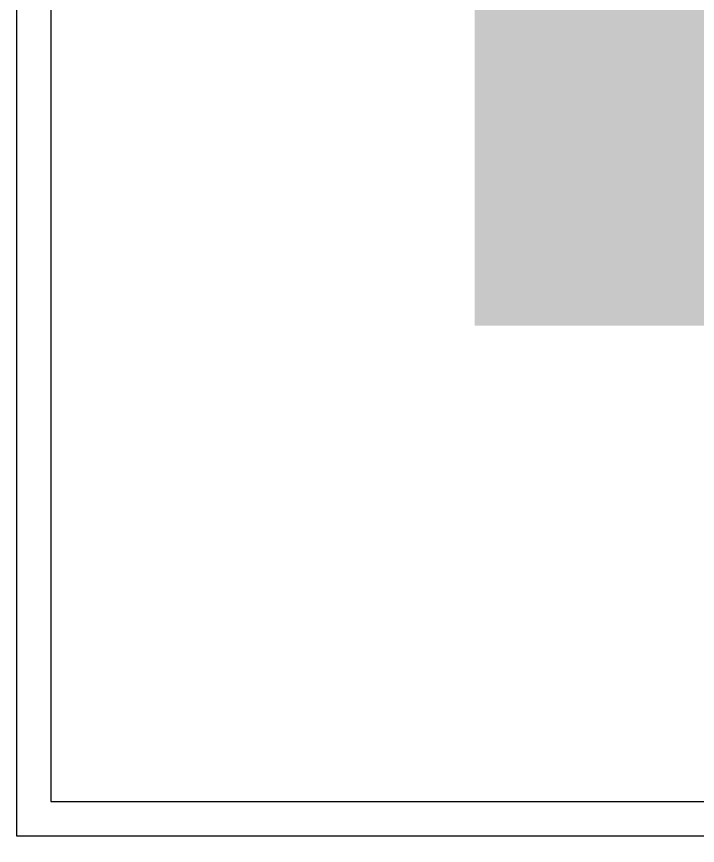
# Model space of a CAD drawing. Extents: x -0.42 to 4.47, y 1.12 to 4.63.
# Drawn here: x 0.012 to 0.939, y 1.556 to 2.684 of the extents above; entities that cross this region are included whole.
import ezdxf

# ---------------------------------------------------------------- set-up
doc = ezdxf.new("R2010")
doc.units = 0
doc.layers.get('0').update_dxf_attribs({"linetype": 'CONTINUOUS'})

msp = doc.modelspace()

# ---------------------------------------------------------------- linework, layer by layer
at = {"color": 7}
for points in [[(0.012268903262757647, 4.336322978427958), (0.012268903262757647, 1.569025261350589)], [(0.05885640691726479, 4.289735474773465), (0.05885640691726479, 1.615612765005082)], [(0.05885640691726479, 1.615612765005082), (3.8790317065863675, 1.615612765005082)], [(0.012268903262757647, 1.569025261350589), (3.9256192102408676, 1.569025261350589)]]:
    msp.add_lwpolyline(points, dxfattribs=at)
at = {"color": 7, "const_width": 1.4149999618530273}
for points in [[(1.3435124052456686, 3.008744987840899), (1.3435124052455123, 2.263344929368799)], [(1.3435124052456686, 3.008744987840899), (1.3745707410152477, 3.008744987840899)], [(1.3745707410152121, 3.008744987840913), (1.3745707410152193, 2.263344929368799)], [(1.3435124052456686, 2.9776866520712417), (1.3745707410152477, 2.9776866520712417)], [(1.374570741015205, 2.8720883104543873), (1.393205742477008, 2.8534533089925844)], [(1.3745707410152121, 2.8534533089925986), (3.6728875879706493, 2.853453308992769)], [(1.3745707410152121, 2.8286066403769468), (3.6728875879706493, 2.8286066403769468)], [(1.3745707410152121, 2.443483276832893), (3.6728875879706493, 2.443483276833163)], [(1.3745707410152121, 2.418636608217156), (3.6728875879706493, 2.4186366082172412)], [(1.374570741015198, 2.400001606756021), (1.3932057424770008, 2.418636608217824)], [(1.3435124052455194, 2.2944032651384703), (1.3745707410151908, 2.2944032651384703)], [(1.3435124052455194, 2.263344929368799), (1.3745707410151908, 2.263344929368799)]]:
    msp.add_lwpolyline(points, dxfattribs=at)

doc.saveas('drawing.dxf')
